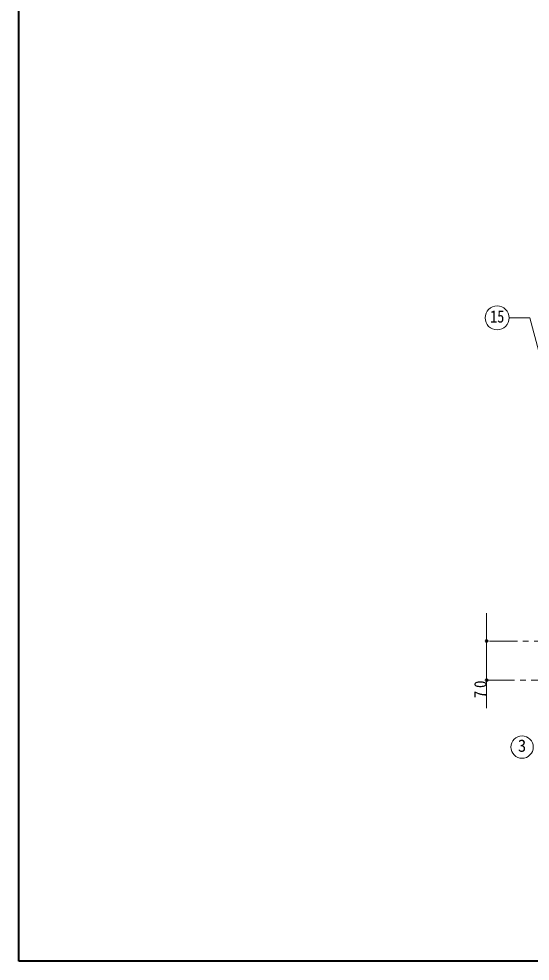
# Model space of a CAD drawing. Units: millimetres at full size, sheet at 1:10; details may follow other scales. Extents: x -2125 to 1925, y -1405 to 1405.
# Drawn here: x -2125 to -1210, y -1405 to 282 of the extents above; entities that cross this region are included whole.
import ezdxf
from ezdxf.enums import TextEntityAlignment as Align

# ---------------------------------------------------------------- set-up
doc = ezdxf.new("R2010")
doc.units = ezdxf.units.MM
doc.header["$LTSCALE"] = 10
doc.header["$PDMODE"] = 32
doc.header["$PDSIZE"] = 5
doc.linetypes.add('CHAIN1', pattern=[8, 5, -1, 1, -1])
doc.layers.add('0-A', color=4, linetype='Continuous', lineweight=9)
doc.styles.add('ＭＳ ゴシック', font='')
doc.styles.get('ＭＳ ゴシック').set_extended_font_data('MS Gothic')

msp = doc.modelspace()

# ---------------------------------------------------------------- linework, layer by layer
at = {"layer": '0-A', "color": 1, "lineweight": 40}
for p, q in [((-2124.8, -1404.98), (-2124.8, 1405.02)), ((1925.2, -1404.98), (-2124.8, -1404.98))]:
    msp.add_line(p, q, dxfattribs=at)
at = {"layer": '0-A', "color": 7, "lineweight": 18}
for p in [(-1247.62, -253.72), (-1194.37, -313.7)]:
    msp.add_line(p, (-1210.44, -253.72), dxfattribs=at)
at = {"layer": '0-A'}
msp.add_line((-1287.8, -781.98), (-1287.8, -951.98), dxfattribs=at)
at = {"layer": '0-A', "linetype": 'CHAIN1'}
for p, q in [((-1152.8, -831.98), (-1287.8, -831.98)), ((-1287.8, -901.98), (-1093.55, -901.98))]:
    msp.add_line(p, q, dxfattribs=at)
at = {"layer": '0-A', "color": 7, "lineweight": 18}
for centre, radius in [((-1269.05, -253.72), 21.43), ((-1224.36, -1021.82), 20)]:
    msp.add_circle(centre, radius, dxfattribs=at)
at = {"layer": '0-A'}
for p in [(-1287.8, -831.98), (-1287.8, -901.98)]:
    msp.add_point(p, dxfattribs=at)

# ---------------------------------------------------------------- texts
at = {"layer": '0-A', "color": 7, "style": 'ＭＳ ゴシック', "width": 0.85}
msp.add_text('15', height=21.99, dxfattribs=at).set_placement((-1281.55, -268.72), align=Align.BOTTOM_LEFT)
at = {"layer": '0-A', "color": 7, "style": 'ＭＳ ゴシック'}
msp.add_text('3', height=21.99, dxfattribs=at).set_placement((-1231.86, -1036.82), align=Align.BOTTOM_LEFT)
at = {"layer": '0-A', "color": 7, "insert": (-1287.8, -934.48), "char_height": 21.99, "attachment_point": 7, "rotation": 90, "style": 'ＭＳ ゴシック'}
msp.add_mtext('\\T1.36;\\W0.9;70', dxfattribs=at)

doc.saveas('drawing.dxf')
